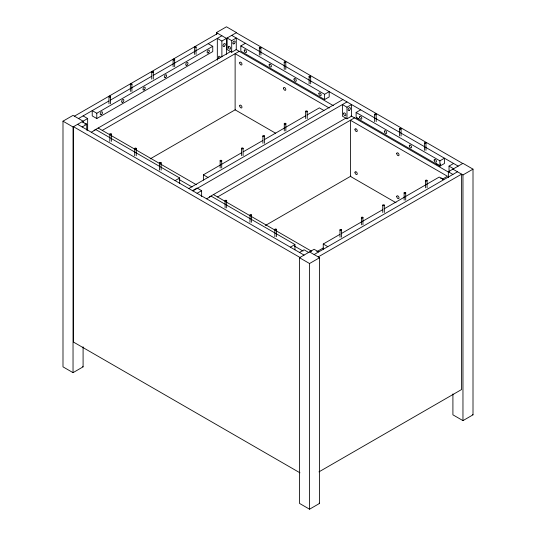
<?xml version="1.0" encoding="UTF-8"?>
<svg xmlns="http://www.w3.org/2000/svg" width="536" height="536" viewBox="0 0 536 536"><rect width="100%" height="100%" fill="white"/><g stroke="black" fill="none" stroke-linecap="round" stroke-linejoin="round"><path stroke-width="0.8" d="M83.087 346.799L83.087 366.852L73.037 372.654L62.993 366.852L62.993 121.169L73.037 115.374L83.087 121.169L83.087 122.844M216.403 34.27L216.403 32.602L226.453 26.8L236.497 32.602L221.884 41.038L217.321 38.398L217.321 60.153M74.41 116.165L217.777 33.393M78.517 118.536L108.929 100.976M110.336 100.165L151.655 76.313M153.102 75.476L221.884 35.765M62.993 121.169L73.037 126.972L87.649 118.536L87.649 130.221M96.781 113.264L212.752 46.304L212.752 51.577L96.781 118.536L92.219 115.897L92.219 110.624L96.781 113.264L96.781 118.536M82.169 126.972L86.738 124.332L86.738 130.174M231.699 40.642L236.269 38.002L236.269 49.6L231.699 52.24L227.137 49.6L227.137 38.002L231.699 40.642L231.699 52.24M94.041 130.395L231.505 51.034M91.301 132.245L95.87 129.605L179.654 177.979L179.654 183.252M240.832 45.908L324.615 94.282L329.184 91.649L329.184 96.922L324.615 99.555L240.832 51.181L240.832 45.908L245.401 43.275M102.262 130.395L239.237 51.315M150.093 158.931L235.612 109.558M175.084 180.612L179.654 177.979M203.392 180.089L203.392 174.816L241.81 152.633M243.257 151.795L262.828 140.499M264.281 139.661L305.594 115.809M307.041 114.972L319.362 107.857L323.932 110.496M188.786 188.525L342.879 99.555M192.491 190.655L197.06 188.022L201.623 190.655L201.623 196.504M192.893 190.896L346.986 101.927M197.06 193.295L201.623 190.655M346.986 107.2L351.556 104.56L351.556 116.165L346.986 118.798L342.424 116.165L342.424 104.56L346.986 107.2L346.986 118.798M209.328 196.96L346.062 118.014M206.588 198.802L211.157 196.169L294.941 244.537L294.941 249.81M356.118 112.473L439.902 160.84L444.471 158.207L444.471 163.48L439.902 166.113L356.118 117.746L356.118 112.473L360.688 109.833M217.549 196.96L354.524 117.873M265.38 225.489L350.899 176.116M290.371 247.176L294.941 244.537M299.503 252.443L304.073 249.81L308.635 252.443M449.034 171.915L449.034 166.113L453.603 163.48M309.547 251.92L319.597 257.716L319.597 503.398L309.547 509.2L299.503 503.398L299.503 257.716L314.116 249.28L318.679 251.92M323.248 249.28L323.248 244.007L339.918 234.386M341.365 233.549L382.684 209.697M384.131 208.859L439.219 177.054L443.781 179.694M448.351 177.637L448.351 171.781L462.963 163.346L473.007 169.148L473.007 414.831L462.963 420.626L452.913 414.831L452.913 393.94M316.736 251.726L323.235 247.974M442.381 179.185L447.439 176.264L350.41 120.252L350.41 176.398L396.03 202.735M314.116 254.553L457.483 171.781M318.223 256.925L461.59 174.153L461.59 389.525L318.947 471.874M299.503 257.716L309.547 263.518L319.597 257.716M452.913 169.148L462.963 174.944L473.007 169.148M236.269 32.73L462.729 163.48M231.699 35.369L458.166 166.113M449.034 166.113L453.603 168.753M216.403 32.602L226.453 38.398L226.453 54.297M356.574 117.478L358.53 118.61M436.425 163.581L438.394 164.713M448.351 171.781L452.913 174.421M236.041 49.473L333.365 105.659M351.087 115.89L448.652 172.217M329.251 108.031L235.123 53.687L235.123 109.84L275.671 133.25M208.189 43.671L212.752 46.304M203.392 174.816L207.961 177.45M323.248 244.007L327.811 246.647M83.087 115.897L87.649 118.536M98.155 128.024L196.39 184.739M213.442 194.588L311.677 251.304M82.169 121.699L86.738 124.332M179.104 179.506L192.076 186.997M294.385 246.064L303.041 251.062M77.606 124.332L304.073 255.082M299.959 257.454L73.499 126.704L73.499 342.075L299.959 472.819M472.551 414.569L473.007 414.831M82.631 366.591L83.087 366.852M319.134 503.137L319.597 503.398M462.963 174.944L462.963 420.626M440.358 163.875L440.358 165.852M439.902 160.84L439.902 166.113M427.078 180.438L427.078 187.801M425.959 142.998L425.959 150.355M425.517 180.438L425.517 187.801M424.398 142.998L424.398 150.355M405.698 192.779L405.698 200.142M404.137 192.779L404.137 200.142M401.075 128.627L401.075 135.99M399.514 128.627L399.514 135.99M384.319 205.127L384.319 212.484M382.758 205.127L382.758 212.484M376.192 114.262L376.192 121.618M374.63 114.262L374.63 121.618M362.939 217.469L362.939 224.825M361.378 217.469L361.378 224.825M341.559 229.81L341.559 237.173M339.998 229.81L339.998 237.173M324.615 94.282L324.615 99.555M310.672 76.434L310.672 83.79M309.547 263.518L309.547 509.2M309.111 76.434L309.111 83.79M307.222 111.24L307.222 118.603M305.667 111.24L305.667 118.603M285.849 123.588L285.849 130.945M285.788 62.069L285.788 69.425M284.288 123.588L284.288 130.945M284.227 62.069L284.227 69.425M276.429 229.328L276.429 236.684M274.868 229.328L274.868 236.684M264.469 135.93L264.469 143.286M262.908 135.93L262.908 143.286M260.905 47.704L260.905 55.061M259.344 47.704L259.344 55.061M251.545 214.956L251.545 222.319M249.984 214.956L249.984 222.319M243.089 148.271L243.089 155.634M241.528 148.271L241.528 155.634M226.661 200.591L226.661 207.948M225.1 200.591L225.1 207.948M221.884 41.038L221.884 56.937M221.71 160.619L221.71 167.976M220.149 160.619L220.149 167.976M196.049 47.054L196.049 54.411M194.488 47.054L194.488 54.411M174.669 59.396L174.669 66.759M173.108 59.396L173.108 66.759M161.142 162.763L161.142 170.126M159.581 162.763L159.581 170.126M153.289 71.744L153.289 79.1M151.728 71.744L151.728 79.1M136.258 148.398L136.258 155.755M134.697 148.398L134.697 155.755M131.91 84.085L131.91 91.442M130.349 84.085L130.349 91.442M111.374 134.034L111.374 141.39M110.53 96.426L110.53 103.79M109.813 134.034L109.813 141.39M108.969 96.426L108.969 103.79M73.037 126.972L73.037 372.654M440.739 178.327A1.615 0.931 60 0 1 442.716 179.473M84.795 124.312A1.615 0.931 -60 0 1 86.51 124.466M219.03 58.518A1.615 0.931 60 0 1 218.795 56.307A1.615 0.931 60 0 1 220.591 57.62M396.754 196.565A1.615 0.931 60 0 0 398.469 198.695A1.615 0.931 60 0 0 398.469 196.41A1.615 0.931 60 0 0 396.754 196.565M396.754 153.597A1.615 0.931 60 0 0 398.469 155.721A1.615 0.931 60 0 0 398.469 153.443A1.615 0.931 60 0 0 396.754 153.597M354.979 172.445A1.615 0.931 60 0 0 356.688 174.575A1.615 0.931 60 0 0 356.688 172.291A1.615 0.931 60 0 0 354.979 172.445M354.979 129.478A1.615 0.931 60 0 0 356.688 131.601A1.615 0.931 60 0 0 356.688 129.323A1.615 0.931 60 0 0 354.979 129.478M239.693 105.88A1.615 0.931 60 0 0 241.401 108.011A1.615 0.931 60 0 0 241.401 105.733A1.615 0.931 60 0 0 239.693 105.88M283.524 88.219A1.615 0.931 60 0 0 285.239 90.35A1.615 0.931 60 0 0 285.239 88.065A1.615 0.931 60 0 0 283.524 88.219M239.693 62.913A1.615 0.931 60 0 0 241.401 65.044A1.615 0.931 60 0 0 241.401 62.759A1.615 0.931 60 0 0 239.693 62.913M305.875 111.696A0.804 0.469 0 0 0 307.222 111.481A0.804 0.469 0 0 0 306.237 110.912A0.804 0.469 0 0 0 305.875 111.696M284.495 124.037A0.804 0.469 0 0 0 285.849 123.829A0.804 0.469 0 0 0 284.857 123.26A0.804 0.469 0 0 0 284.495 124.037M263.116 136.379A0.804 0.469 0 0 0 264.469 136.171A0.804 0.469 0 0 0 263.478 135.601A0.804 0.469 0 0 0 263.116 136.379M241.736 148.72A0.804 0.469 0 0 0 243.089 148.512A0.804 0.469 0 0 0 242.098 147.943A0.804 0.469 0 0 0 241.736 148.72M220.356 161.068A0.804 0.469 0 0 0 221.71 160.86A0.804 0.469 0 0 0 220.718 160.284A0.804 0.469 0 0 0 220.356 161.068M110.021 134.482A0.804 0.469 0 0 0 111.374 134.275A0.804 0.469 0 0 0 110.383 133.705A0.804 0.469 0 0 0 110.021 134.482M134.905 148.847A0.804 0.469 0 0 0 136.258 148.639A0.804 0.469 0 0 0 135.266 148.07A0.804 0.469 0 0 0 134.905 148.847M159.788 163.212A0.804 0.469 0 0 0 161.142 163.004A0.804 0.469 0 0 0 160.15 162.435A0.804 0.469 0 0 0 159.788 163.212M225.308 201.04A0.804 0.469 0 0 0 226.661 200.833A0.804 0.469 0 0 0 225.669 200.263A0.804 0.469 0 0 0 225.308 201.04M250.191 215.412A0.804 0.469 0 0 0 251.545 215.197A0.804 0.469 0 0 0 250.553 214.628A0.804 0.469 0 0 0 250.191 215.412M275.075 229.776A0.804 0.469 0 0 0 276.429 229.569A0.804 0.469 0 0 0 275.437 228.993A0.804 0.469 0 0 0 275.075 229.776M425.725 180.887A0.804 0.469 0 0 0 427.078 180.679A0.804 0.469 0 0 0 426.087 180.109A0.804 0.469 0 0 0 425.725 180.887M404.345 193.235A0.804 0.469 0 0 0 405.698 193.02A0.804 0.469 0 0 0 404.707 192.451A0.804 0.469 0 0 0 404.345 193.235M382.965 205.576A0.804 0.469 0 0 0 384.319 205.368A0.804 0.469 0 0 0 383.327 204.799A0.804 0.469 0 0 0 382.965 205.576M361.586 217.918A0.804 0.469 0 0 0 362.939 217.71A0.804 0.469 0 0 0 361.954 217.14A0.804 0.469 0 0 0 361.586 217.918M340.213 230.266A0.804 0.469 0 0 0 341.559 230.051A0.804 0.469 0 0 0 340.574 229.482A0.804 0.469 0 0 0 340.213 230.266M194.695 47.503A0.804 0.469 0 0 0 196.049 47.295A0.804 0.469 0 0 0 195.057 46.726A0.804 0.469 0 0 0 194.695 47.503M173.316 59.851A0.804 0.469 0 0 0 174.669 59.637A0.804 0.469 0 0 0 173.677 59.067A0.804 0.469 0 0 0 173.316 59.851M151.936 72.193A0.804 0.469 0 0 0 153.289 71.985A0.804 0.469 0 0 0 152.298 71.415A0.804 0.469 0 0 0 151.936 72.193M130.556 84.534A0.804 0.469 0 0 0 131.91 84.326A0.804 0.469 0 0 0 130.918 83.757A0.804 0.469 0 0 0 130.556 84.534M109.177 96.875A0.804 0.469 0 0 0 110.53 96.668A0.804 0.469 0 0 0 109.538 96.098A0.804 0.469 0 0 0 109.177 96.875M208.243 52.87A1.615 0.931 -60 0 0 209.228 50.317A1.615 0.931 -60 0 0 207.251 51.463A1.615 0.931 -60 0 0 208.243 52.87M165.483 77.553A1.615 0.931 -60 0 0 166.475 75.007A1.615 0.931 -60 0 0 164.498 76.146A1.615 0.931 -60 0 0 165.483 77.553M101.351 114.577A1.615 0.931 -60 0 0 102.343 112.031A1.615 0.931 -60 0 0 100.366 113.17A1.615 0.931 -60 0 0 101.351 114.577M122.731 102.235A1.615 0.931 -60 0 0 123.722 99.689A1.615 0.931 -60 0 0 121.746 100.828A1.615 0.931 -60 0 0 122.731 102.235M186.863 65.211A1.615 0.931 -60 0 0 187.848 62.658A1.615 0.931 -60 0 0 185.871 63.804A1.615 0.931 -60 0 0 186.863 65.211M144.11 89.894A1.615 0.931 -60 0 0 145.095 87.348A1.615 0.931 -60 0 0 143.119 88.487A1.615 0.931 -60 0 0 144.11 89.894M224.169 46.304A1.615 0.931 -60 0 0 225.154 43.758A1.615 0.931 -60 0 0 223.177 44.903A1.615 0.931 -60 0 0 224.169 46.304M374.838 114.711A0.804 0.469 0 0 0 376.192 114.503A0.804 0.469 0 0 0 375.2 113.934A0.804 0.469 0 0 0 374.838 114.711M399.722 129.076A0.804 0.469 0 0 0 401.075 128.868A0.804 0.469 0 0 0 400.084 128.298A0.804 0.469 0 0 0 399.722 129.076M424.606 143.447A0.804 0.469 0 0 0 425.959 143.239A0.804 0.469 0 0 0 424.968 142.663A0.804 0.469 0 0 0 424.606 143.447M409.296 145.805A1.615 0.931 60 0 0 411.012 147.936A1.615 0.931 60 0 0 411.012 145.658A1.615 0.931 60 0 0 409.296 145.805M359.542 117.083A1.615 0.931 60 0 0 361.257 119.213A1.615 0.931 60 0 0 361.257 116.928A1.615 0.931 60 0 0 359.542 117.083M384.419 131.447A1.615 0.931 60 0 0 386.134 133.578A1.615 0.931 60 0 0 386.134 131.293A1.615 0.931 60 0 0 384.419 131.447M434.173 160.17A1.615 0.931 60 0 0 435.882 162.301A1.615 0.931 60 0 0 435.882 160.016A1.615 0.931 60 0 0 434.173 160.17M259.551 48.153A0.804 0.469 0 0 0 260.905 47.945A0.804 0.469 0 0 0 259.913 47.369A0.804 0.469 0 0 0 259.551 48.153M284.435 62.518A0.804 0.469 0 0 0 285.788 62.31A0.804 0.469 0 0 0 284.797 61.741A0.804 0.469 0 0 0 284.435 62.518M309.319 76.883A0.804 0.469 0 0 0 310.672 76.675A0.804 0.469 0 0 0 309.681 76.105A0.804 0.469 0 0 0 309.319 76.883M294.009 79.248A1.615 0.931 60 0 0 295.725 81.378A1.615 0.931 60 0 0 295.725 79.094A1.615 0.931 60 0 0 294.009 79.248M244.255 50.525A1.615 0.931 60 0 0 245.97 52.655A1.615 0.931 60 0 0 245.97 50.371A1.615 0.931 60 0 0 244.255 50.525M269.132 64.889A1.615 0.931 60 0 0 270.848 67.013A1.615 0.931 60 0 0 270.848 64.735A1.615 0.931 60 0 0 269.132 64.889M318.887 93.612A1.615 0.931 60 0 0 320.595 95.743A1.615 0.931 60 0 0 320.595 93.458A1.615 0.931 60 0 0 318.887 93.612M228.276 47.101A1.615 0.931 60 0 0 229.991 49.225A1.615 0.931 60 0 0 229.991 46.947A1.615 0.931 60 0 0 228.276 47.101M233.984 43.805A1.615 0.931 -60 0 0 234.976 41.252A1.615 0.931 -60 0 0 232.999 42.398A1.615 0.931 -60 0 0 233.984 43.805M343.563 113.659A1.615 0.931 60 0 0 345.278 115.789A1.615 0.931 60 0 0 345.278 113.505A1.615 0.931 60 0 0 343.563 113.659M349.271 110.362A1.615 0.931 -60 0 0 350.263 107.816A1.615 0.931 -60 0 0 348.286 108.955A1.615 0.931 -60 0 0 349.271 110.362"/></g></svg>
